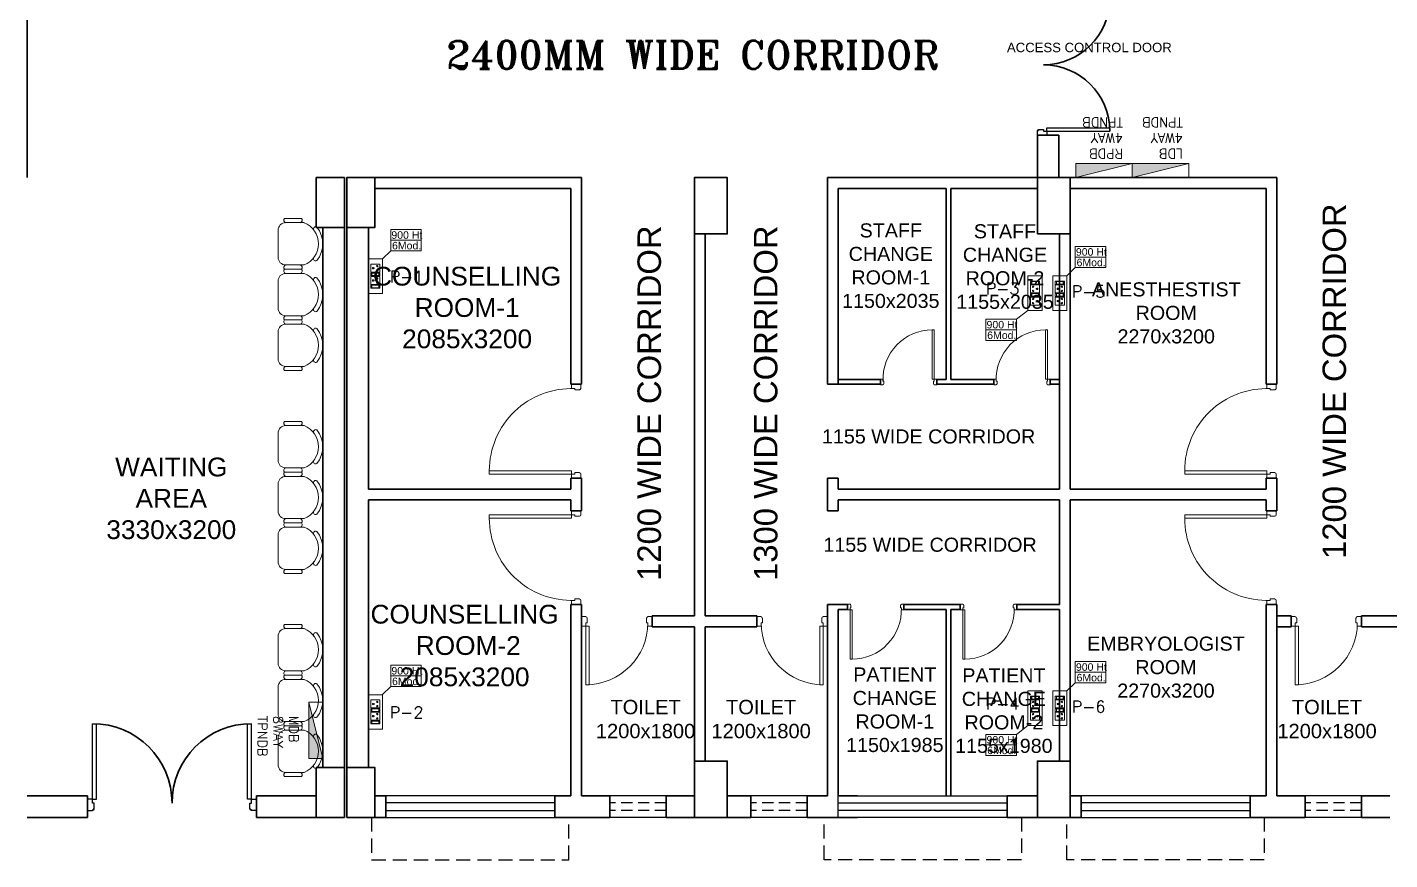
# Model space of a CAD drawing. Header units: millimetres. Extents: x 1380494 to 2061523, y -305664 to -174999.
# Drawn here: x 1629617 to 1644117, y -206533 to -197673 of the extents above; entities that cross this region are included whole.
import ezdxf
from ezdxf.enums import TextEntityAlignment as Align

# ---------------------------------------------------------------- set-up
doc = ezdxf.new("R2010")
doc.units = ezdxf.units.MM
doc.header["$LTSCALE"] = 600
doc.header["$MEASUREMENT"] = 0
for name, pattern in [('1', [0]), ('CONTINU', [0]), ('DASHED2', [0.375, 0.25, -0.125]), ('HIDDEN', [0.375, 0.25, -0.125])]:
    doc.linetypes.add(name, pattern=pattern)
doc.layers.add('CFT_LOOPING', color=7, linetype='1', lineweight=0, true_color=0xd6d600)
for name, color, linetype, lineweight in [('col', 5, 'Continuous', 35), ('DOOR', 144, 'Continuous', 13), ('ELE-2NOS OF 6-16 RAW POWER SOCKET', 1, 'Continuous', 20), ('ELE.DB', 1, 'Continuous', 20), ('furniture', 30, 'Continuous', 9), ('P-Wall', 250, 'Continuous', 35)]:
    doc.layers.add(name, color=color, linetype=linetype, lineweight=lineweight)
for name, color, linetype in [('ELE-LIGHTING TEXT', 7, 'Continuous'), ('Lines', 7, 'Continuous'), ('TEXT', 250, 'Continuous'), ('wall', 1, 'Continuous'), ('Window', 4, 'Continuous')]:
    doc.layers.add(name, color=color, linetype=linetype)
doc.styles.add('ARIAL', font='arial.ttf')
doc.styles.add('ROMANS', font='romans.shx')
doc.styles.add('ROMANT', font='romant.shx')
doc.styles.get("Standard").update_dxf_attribs({"font": 'stylu.ttf'})

# ---------------------------------------------------------------- blocks, each defined once
blk = doc.blocks.new('CH1')
for p, q in [((7.79, 8.86), (15.54, 8.86)), ((8.95, 10.63), (16.07, 10.63)), ((18.73, -5.67), (18.73, 5.67)), ((7.79, -8.86), (15.54, -8.86)), ((8.95, -10.63), (16.07, -10.63))]:
    blk.add_line(p, q)
for centre, radius, start, end in [((11.3, 0), 11.3, 141.456, 218.544), ((11.3, 0), 9.53, 111.6314, 248.3686), ((2.95, 6.24), 0.935, 339.0298, 121.3377), ((9.81, 9.9), 1.13, 139.8035, 247.8585), ((15.54, 5.67), 3.19, 0, 90), ((15.21, 9.9), 1.13, 292.1415, 40.1965), ((15.54, -5.67), 3.19, 270, 0), ((2.94, -6.24), 0.935, 238.6623, 20.9702), ((9.81, -9.9), 1.13, 112.1415, 220.1965), ((15.21, -9.9), 1.13, 319.8035, 67.8585)]:
    blk.add_arc(centre, radius, start, end)
blk = doc.blocks.new('A$C32852038')
at = {"xscale": 25.40000009536743, "yscale": 25.39999985694885, "zscale": 25.39999999999785, "rotation": 90}
blk.add_blockref('CH1', (0, -476), dxfattribs=at)
blk = doc.blocks.new('750')
at = {"layer": 'DOOR', "color": 8}
for p, q in [((-50, 705), (-47.5, 705)), ((-35, 690), (-35, 692.5)), ((-50, 45), (-47.5, 45)), ((-35, 60), (-35, 57.5)), ((50, 45), (50, 80)), ((50, 80), (675, 80)), ((50, 45), (675, 45)), ((675, 45), (675, 80))]:
    blk.add_line(p, q, dxfattribs=at)
for points in [[(15, 690), (15, 705), (50, 705), (50, 750), (-50, 750), (-50, 705)], [(-35, 690), (15, 690)], [(15, 60), (15, 45), (50, 45), (50, 0), (-50, 0), (-50, 45)], [(-35, 60), (15, 60)]]:
    blk.add_lwpolyline(points, dxfattribs=at)
for centre, radius, start, end in [((-35, 705), 12.5, 180, 270), ((15, 45), 660, 0, 90), ((-35, 45), 12.5, 90, 180)]:
    blk.add_arc(centre, radius, start, end, dxfattribs=at)
blk = doc.blocks.new('A$C19B8274B')
at = {"layer": 'DOOR'}
blk.add_line((-45, 925), (-80, 925), dxfattribs=at)
at = {"layer": 'DOOR', "color": 8}
for p, q in [((-80, 50), (-80, 925)), ((-45, 50), (-45, 925)), ((-45, 50), (-80, 50)), ((-955, -50), (-955, -47.5)), ((-940, -35), (-942.5, -35)), ((-60, -35), (-57.5, -35)), ((-45, -50), (-45, -47.5))]:
    blk.add_line(p, q, dxfattribs=at)
for points in [[(-940, 15), (-955, 15), (-955, 50), (-1000, 50), (-1000, -50), (-955, -50)], [(-940, -35), (-940, 15)], [(-60, 15), (-45, 15), (-45, 50), (0, 50), (0, -50), (-45, -50)], [(-60, -35), (-60, 15)]]:
    blk.add_lwpolyline(points, dxfattribs=at)
for centre, radius, start, end in [((-80, 50), 875, 90, 182.29244), ((-955, -35), 12.5, 270, 0), ((-45, -35), 12.5, 180, 270)]:
    blk.add_arc(centre, radius, start, end, dxfattribs=at)
blk = doc.blocks.new('W1800')
at = {"layer": 'wall', "color": 7}
for p, q in [((0, -58), (0, 173)), ((1800, 173), (1800, -58))]:
    blk.add_line(p, q, dxfattribs=at)
at = {"layer": 'Window'}
for p, q in [((0, 173), (1800, 173)), ((0, 98), (1800, 98)), ((1800, 18), (0, 18)), ((1800, -58), (0, -58))]:
    blk.add_line(p, q, dxfattribs=at)
blk = doc.blocks.new('rwgha')
at = {"color": 8, "lineweight": 25}
for p, q in [((11050, 7260), (11050, 7305)), ((11050, 7305), (11052.5, 7305)), ((11150, 7260), (11050, 7260)), ((11150, 7260), (11050, 7260)), ((11065, 7320), (11065, 7317.5)), ((11065, 7320), (11115, 7320)), ((11115, 7320), (11115, 7305)), ((11115, 7305), (11150, 7305)), ((11150, 7340), (11820, 7340)), ((11150, 7305), (11150, 7340)), ((11150, 7305), (11820, 7305)), ((11150, 7305), (11150, 7260)), ((994.5, 194), (994.5, 998)), ((1036.5, 194), (1036.5, 998)), ((2644.5, 194), (2644.5, 998)), ((2686.5, 194), (2686.5, 998)), ((940.5, 194), (940.5, 74)), ((994.5, 194), (940.5, 194)), ((940.5, 194), (940.5, 74)), ((994.5, 152), (994.5, 194)), ((994.5, 194), (1036.5, 194)), ((1012.5, 152), (994.5, 152)), ((1012.5, 92), (1012.5, 152)), ((2686.5, 194), (2644.5, 194)), ((2668.5, 152), (2686.5, 152)), ((2668.5, 92), (2668.5, 152)), ((2686.5, 152), (2686.5, 194)), ((2686.5, 194), (2740.5, 194)), ((2740.5, 194), (2740.5, 74)), ((940.5, 74), (994.5, 74)), ((994.5, 74), (994.5, 77)), ((1012.5, 92), (1009.5, 92)), ((2668.5, 92), (2671.5, 92)), ((2686.5, 74), (2686.5, 77)), ((2740.5, 74), (2686.5, 74))]:
    blk.add_line(p, q, dxfattribs=at)
at = {"color": 8}
for centre, radius, start, end in [((11115, 8715), 705, 270, 0), ((11115, 7305), 705, 0, 90), ((11065, 7305), 12.5, 90, 180), ((994.5, 152), 846, 0, 90), ((2686.5, 152), 846, 90, 180), ((994.5, 92), 15, 270, 0), ((2686.5, 92), 15, 180, 270)]:
    blk.add_arc(centre, radius, start, end, dxfattribs=at)
at = {"layer": 'col'}
for points in [[(3375, 6280), (3675, 6280), (3675, 6810), (3375, 6810)], [(3700, 6280), (4000, 6280), (4000, 6810), (3700, 6810)], [(7400, 6210), (7750, 6210), (7750, 6810), (7400, 6810)], [(11050, 6210), (11400, 6210), (11400, 6810), (11050, 6810)], [(7400, 0), (7750, 0), (7750, 600), (7400, 600)], [(11050, 0), (11400, 0), (11400, 600), (11050, 600)], [(3375, 0), (3675, 0), (3675, 530), (3375, 530)], [(3700, 0), (4000, 0), (4000, 530), (3700, 530)]]:
    blk.add_lwpolyline(points, close=True, dxfattribs=at)
at = {"layer": 'Lines', "linetype": 'HIDDEN'}
for points in [[(3965, 0), (3965, -450), (6065, -450), (6065, 0)], [(10880, 0), (10880, -450), (8780, -450), (8780, 0)], [(13465, 0), (13465, -450), (11365, -450), (11365, 0)]]:
    blk.add_lwpolyline(points, dxfattribs=at)
at = {"layer": 'P-Wall', "color": 8, "linetype": 'Continuous'}
for p, q in [((300, 15490), (300, 6810)), ((4000, 6810), (6200, 6810)), ((4000, 6695), (6085, 6695)), ((6200, 6695), (6200, 6810)), ((11050, 6810), (8815, 6810)), ((10080, 6695), (8930, 6695)), ((11050, 6695), (10130, 6695)), ((11400, 6810), (13600, 6810)), ((11400, 6695), (13485, 6695)), ((3445, 530), (3445, 6280)), ((3675, 530), (3675, 6280)), ((3700, 6280), (3700, 530)), ((3930, 6280), (3930, 3495)), ((3700, 6210), (3700, 600)), ((3930, 6210), (3930, 3495)), ((11285, 6210), (11285, 3495)), ((11400, 6210), (11400, 3495)), ((6085, 4610), (6200, 4610)), ((8930, 4610), (8815, 4610)), ((13485, 4610), (13600, 4610)), ((3930, 3495), (6085, 3495)), ((6085, 3610), (6200, 3610)), ((8930, 3610), (8815, 3610)), ((11285, 3495), (8930, 3495)), ((11400, 3495), (13485, 3495)), ((13485, 3610), (13600, 3610)), ((3930, 3380), (3930, 530)), ((3930, 3380), (3930, 600)), ((3930, 3380), (6085, 3380)), ((11285, 3380), (8930, 3380)), ((11285, 3380), (11285, 2265)), ((11400, 3380), (11400, 600)), ((11400, 3380), (13485, 3380)), ((6085, 3265), (6200, 3265)), ((8930, 3265), (8815, 3265)), ((13485, 3265), (13600, 3265)), ((6085, 2265), (6200, 2265)), ((8930, 2265), (8815, 2265)), ((11285, 2215), (11285, 600)), ((13485, 2265), (13600, 2265)), ((6500, 230), (6500, 0)), ((7100, 230), (7100, 0)), ((8000, 230), (8000, 0)), ((8600, 230), (8600, 0)), ((13900, 230), (13900, 0)), ((14500, 230), (14500, 0))]:
    blk.add_line(p, q, dxfattribs=at)
at = {"layer": 'P-Wall'}
for p, q in [((11050, 6810), (11050, 7260)), ((11050, 7260), (11280, 7260)), ((11280, 7260), (11280, 6810)), ((10080, 6695), (10080, 4660)), ((10130, 6695), (10130, 4660)), ((8930, 4660), (9380, 4660)), ((9380, 4610), (9380, 4660)), ((9953, 4660), (9953, 4660)), ((9980, 4660), (9980, 4610)), ((9980, 4660), (10080, 4660)), ((10130, 4660), (10585, 4660)), ((10585, 4660), (10585, 4610)), ((11158, 4660), (11158, 4660)), ((11185, 4660), (11185, 4610)), ((11185, 4660), (11285, 4660)), ((8930, 4610), (9380, 4610)), ((9980, 4610), (10585, 4610)), ((11185, 4610), (11285, 4610)), ((8930, 2265), (9030, 2265)), ((8930, 2215), (9030, 2215)), ((9030, 2265), (9030, 2215)), ((9630, 2265), (10230, 2265)), ((9630, 2265), (9630, 2215)), ((9630, 2215), (10080, 2215)), ((10080, 230), (10080, 2215)), ((10130, 230), (10130, 2215)), ((10130, 2215), (10230, 2215)), ((10230, 2215), (10230, 2265)), ((10830, 2265), (11285, 2265)), ((10830, 2215), (10830, 2265)), ((10830, 2215), (11285, 2215))]:
    blk.add_line(p, q, dxfattribs=at)
at = {"layer": 'P-Wall', "color": 8}
for p, q in [((6085, 4610), (6085, 6695)), ((6200, 6695), (6200, 4610)), ((8815, 6810), (8815, 4610)), ((8930, 4610), (8930, 6695)), ((13485, 4610), (13485, 6695)), ((13600, 6810), (13600, 4610)), ((7400, 2145), (7400, 6280)), ((7515, 2145), (7515, 6210)), ((6085, 3495), (6085, 3610)), ((6200, 3265), (6200, 3610)), ((8815, 3265), (8815, 3610)), ((8930, 3495), (8930, 3610)), ((13485, 3495), (13485, 3610)), ((13600, 3265), (13600, 3610)), ((6085, 3265), (6085, 3380)), ((8930, 3265), (8930, 3380)), ((13485, 3265), (13485, 3380)), ((6085, 230), (6085, 2265)), ((6200, 230), (6200, 2265)), ((8815, 230), (8815, 2265)), ((8930, 230), (8930, 2215)), ((13485, 230), (13485, 2265)), ((13600, 230), (13600, 2265)), ((6950, 2030), (6950, 2145)), ((6950, 2145), (7400, 2145)), ((6950, 2030), (7400, 2030)), ((7400, 600), (7400, 2030)), ((7515, 2145), (7585, 2145)), ((8065, 2145), (7515, 2145)), ((7515, 2030), (7585, 2030)), ((7515, 600), (7515, 2030)), ((8065, 2030), (7515, 2030)), ((8065, 2030), (8065, 2145)), ((13600, 2145), (13750, 2145)), ((13600, 2030), (13750, 2030)), ((13750, 2030), (13750, 2145)), ((14500, 2030), (14500, 2145)), ((14500, 2145), (14985, 2145)), ((14500, 2030), (14985, 2030)), ((4000, 230), (4115, 230)), ((4115, 230), (4000, 230)), ((4115, 230), (4115, 0)), ((5915, 230), (6085, 230)), ((5915, 230), (5915, 0)), ((6200, 230), (6500, 230)), ((7100, 230), (7400, 230)), ((8000, 230), (7750, 230)), ((8815, 230), (8600, 230)), ((9135, 230), (8930, 230)), ((10730, 230), (11050, 230)), ((10730, 230), (10730, 0)), ((11515, 230), (11400, 230)), ((11515, 230), (11515, 0)), ((13315, 230), (13485, 230)), ((13315, 230), (13315, 0)), ((13600, 230), (13900, 230)), ((14500, 230), (14800, 230)), ((4000, 0), (4115, 0)), ((4115, 0), (4000, 0)), ((5915, 0), (6500, 0)), ((7100, 0), (7400, 0)), ((8000, 0), (7750, 0)), ((9135, 0), (8600, 0)), ((10730, 0), (11050, 0)), ((11515, 0), (11400, 0)), ((13315, 0), (13900, 0)), ((14500, 0), (14800, 0))]:
    blk.add_line(p, q, dxfattribs=at)
at = {"layer": 'P-Wall', "linetype": 'Continuous'}
for p, q in [((940.5, 230), (300, 230)), ((940.5, 230), (940.5, 0)), ((3375, 230), (2740.5, 230)), ((2740.5, 230), (2740.5, 0)), ((940.5, 0), (300, 0)), ((3375, 0), (2740.5, 0))]:
    blk.add_line(p, q, dxfattribs=at)
at = {"layer": 'Window', "ltscale": 750}
for p, q in [((7100, 230), (6500, 230)), ((8600, 230), (8000, 230)), ((14500, 230), (13900, 230)), ((7100, 0), (6500, 0)), ((8600, 0), (8000, 0)), ((14500, 0), (13900, 0))]:
    blk.add_line(p, q, dxfattribs=at)
at = {"layer": 'Window', "linetype": 'HIDDEN', "ltscale": 0.8}
for p, q in [((7100, 155), (6500, 155)), ((8600, 155), (8000, 155)), ((14500, 155), (13900, 155)), ((7100, 75), (6500, 75)), ((8600, 75), (8000, 75)), ((14500, 75), (13900, 75))]:
    blk.add_line(p, q, dxfattribs=at)
at = {"layer": 'DOOR', "linetype": 'Continuous', "xscale": 0.6, "yscale": 0.6, "zscale": 0.6}
for p in [(9980, 4635), (11185, 4635)]:
    blk.add_blockref('A$C19B8274B', p, dxfattribs=at)
at = {"layer": 'DOOR', "linetype": 'Continuous', "xscale": -1, "rotation": 89.9999999999999}
for p in [(6142.5, 3610), (13542.5, 3610)]:
    blk.add_blockref('A$C19B8274B', p, dxfattribs=at)
at = {"layer": 'DOOR', "linetype": 'Continuous', "rotation": 90}
for p in [(6142.5, 3265), (13542.5, 3265)]:
    blk.add_blockref('A$C19B8274B', p, dxfattribs=at)
at = {"layer": 'DOOR', "linetype": 'Continuous', "xscale": 0.6, "yscale": 0.6, "zscale": 0.6, "rotation": 180.0000000000001}
for p in [(9030, 2240), (10230, 2240)]:
    blk.add_blockref('A$C19B8274B', p, dxfattribs=at)
at = {"layer": 'DOOR', "rotation": 270}
for p in [(6200, 2087.5), (13750, 2087.5)]:
    blk.add_blockref('750', p, dxfattribs=at)
at = {"layer": 'DOOR', "xscale": -1, "rotation": 89.9999999999999}
blk.add_blockref('750', (8815, 2087.5), dxfattribs=at)
at = {"layer": 'DOOR', "color": 7, "xscale": -1}
for p in [(5915, 57.5), (13315, 57.5)]:
    blk.add_blockref('W1800', p, dxfattribs=at)
at = {"layer": 'DOOR', "color": 7}
blk.add_blockref('W1800', (8930, 57.5), dxfattribs=at)
at = {"layer": 'furniture', "rotation": 90}
for p in [(2969.3, 6105), (2969.3, 5565), (2969.3, 5025), (2969.3, 3945), (2969.3, 3405), (2969.3, 2865), (2969.3, 1785), (2969.3, 1245), (2969.3, 705)]:
    blk.add_blockref('A$C32852038', p, dxfattribs=at)
at = {"layer": 'TEXT', "color": 8, "style": 'ROMANT'}
blk.add_text('2400MM WIDE CORRIDOR', height=300, dxfattribs=at).set_placement((7381, 7876.2), align=Align.BOTTOM_CENTER)
at = {"layer": 'TEXT', "color": 8, "style": 'ARIAL'}
for s, p in [('1200 WIDE CORRIDOR', (14409.8, 4642.6)), ('1200 WIDE CORRIDOR', (7119, 4408.6)), ('1300 WIDE CORRIDOR', (8358.5, 4408.6))]:
    blk.add_text(s, height=250, rotation=90, dxfattribs=at).set_placement(p, align=Align.BOTTOM_CENTER)
at = {"layer": 'TEXT', "color": 253, "insert": (10726.2, 8244.4), "char_height": 100, "attachment_point": 1, "style": 'ARIAL'}
blk.add_mtext_dynamic_manual_height_columns('ACCESS CONTROL DOOR', width=1896.428, gutter_width=1375, heights=[103.5], dxfattribs=at)
at = {"layer": 'TEXT', "color": 8, "attachment_point": 5, "style": 'ARIAL'}
for s, insert, char_height, width in [('\\PSTAFF CHANGE ROOM-1 1150x2035', (9490, 5996.6), 150, 808.807), ('\\PSTAFF CHANGE ROOM-2 1155x2035', (10705.1, 5987.3), 150, 808.807), ('COUNSELLING ROOM-1 2085x3200', (4981.2, 5425.6), 200, 1382.81), ('\\PANESTHESTIST ROOM 2270x3200', (12421.4, 5494), 150, 1728.132), ('1155 WIDE CORRIDOR', (9892.8, 4053.8), 150, 4316.114), ('WAITING AREA 3330x3200', (1832.9, 3394.9), 200, 1382.81), ('1155 WIDE CORRIDOR', (9907.9, 2901.6), 150, 4316.114), ('COUNSELLING  ROOM-2 2085x3200', (4954.6, 1828.5), 200, 1382.81), ('EMBRYOLOGIST ROOM \\P2270x3200', (12418.3, 1598.9), 150, 2041.137), ('\\PPATIENT CHANGE ROOM-1 1150x1985', (9532.8, 1270.5), 150, 808.807), ('\\PPATIENT CHANGE ROOM-2 1155x1980', (10693.6, 1261.2), 150, 808.807), ('TOILET\\P1200x1800', (6880.1, 1046.4), 153, 1626.956), ('TOILET\\P1200x1800', (8110.1, 1046.4), 153, 1626.956), ('TOILET\\P1200x1800', (14132.6, 1046.4), 153, 1626.956)]:
    blk.add_mtext(s, dxfattribs=dict(at, insert=insert, char_height=char_height, width=width))
blk = doc.blocks.new('FREAWFRED')
at = {"layer": 'ELE.DB'}
h = blk.add_hatch(color=1, dxfattribs=at)
h.dxf.hatch_style = 1
h.paths.add_polyline_path([(150, 0), (150, 600), (0, 600)])
blk.add_line((0, 600), (150, 0), dxfattribs=at)
blk.add_lwpolyline([(0, 0), (0, 600), (150, 600), (150, 0)], close=True, dxfattribs=at)
blk = doc.blocks.new('RTUH 6U')
at = {"layer": 'ELE-2NOS OF 6-16 RAW POWER SOCKET', "color": 30, "ltscale": 300}
for p, q in [((-312, -26), (-227, -26)), ((-312, -124), (-312, -26)), ((-227, -124), (-312, -124)), ((-227, -26), (-227, -124)), ((-187, -26), (-221, -26)), ((-221, -26), (-221, -124)), ((-187, -124), (-221, -124)), ((-221, -124), (-187, -124)), ((-190, -37), (-218, -37)), ((-218, -37), (-218, -113)), ((-190, -40), (-218, -40)), ((-218, -113), (-190, -113)), ((-190, -113), (-190, -37)), ((-187, -124), (-187, -26)), ((-187, -124), (-187, -26)), ((-181, -124), (-181, -26)), ((-181, -26), (-96, -26)), ((-96, -124), (-181, -124)), ((-96, -26), (-96, -124)), ((-57, -26), (-91, -26)), ((-91, -26), (-91, -124)), ((-57, -124), (-91, -124)), ((-91, -124), (-57, -124)), ((-60, -37), (-88, -37)), ((-88, -37), (-88, -113)), ((-60, -40), (-88, -40)), ((-88, -113), (-60, -113)), ((-60, -113), (-60, -37)), ((-57, -124), (-57, -26)), ((-57, -124), (-57, -26))]:
    blk.add_line(p, q, dxfattribs=at)
blk.add_lwpolyline([(0, 0), (-368, 0), (-368, -150), (0, -150)], close=True, dxfattribs=at)
for centre, radius, start, end in [((-293, -56), 5.7, 87.49, 354.7311), ((-289, -52), 4.6, 284.9049, 157.3162), ((-269, -99), 6.62, 127.1584, 52.8416), ((-269, -92), 4.22, 341.4031, 198.5969), ((-249, -52), 4.6, 22.6838, 255.0951), ((-245, -56), 5.7, 185.2689, 92.51), ((-163, -56), 5.7, 87.49, 354.7311), ((-159, -52), 4.6, 284.9049, 157.3162), ((-139, -99), 6.62, 127.1584, 52.8416), ((-139, -92), 4.22, 341.4031, 198.5969), ((-119, -52), 4.6, 22.6838, 255.0951), ((-115, -56), 5.7, 185.2689, 92.51)]:
    blk.add_arc(centre, radius, start, end, dxfattribs=at)

msp = doc.modelspace()

# ---------------------------------------------------------------- linework, layer by layer
at = {"layer": 'CFT_LOOPING', "color": 7, "linetype": 'DASHED2', "ltscale": 5}
for p, q in [((1633484.7957, -200051.1597), (1633397.1858, -200138.3485)), ((1640769.7957, -200231.0842), (1640682.1858, -200318.273)), ((1640267.1858, -200686.7512), (1640143.6365, -200780.311)), ((1633484.7957, -204688.7613), (1633397.1858, -204775.9501)), ((1640769.7957, -204649.1456), (1640682.1858, -204736.3344)), ((1640267.1858, -205104.8127), (1640143.6365, -205198.3724))]:
    msp.add_line(p, q, dxfattribs=at)
for points in [[(1633484.7957, -199826.1597), (1633809.6158, -199826.1597), (1633809.6158, -199938.6597), (1633484.7957, -199938.6597)], [(1633484.7957, -199938.6597), (1633809.6158, -199938.6597), (1633809.6158, -200051.1597), (1633484.7957, -200051.1597)], [(1640769.7957, -200006.0842), (1641094.6158, -200006.0842), (1641094.6158, -200118.5842), (1640769.7957, -200118.5842)], [(1640769.7957, -200118.5842), (1641094.6158, -200118.5842), (1641094.6158, -200231.0842), (1640769.7957, -200231.0842)], [(1639818.8165, -200780.311), (1640143.6365, -200780.311), (1640143.6365, -200892.811), (1639818.8165, -200892.811)], [(1639818.8165, -200892.811), (1640143.6365, -200892.811), (1640143.6365, -201005.311), (1639818.8165, -201005.311)], [(1640769.7957, -204424.1456), (1641094.6158, -204424.1456), (1641094.6158, -204536.6456), (1640769.7957, -204536.6456)], [(1633484.7957, -204463.7613), (1633809.6158, -204463.7613), (1633809.6158, -204576.2613), (1633484.7957, -204576.2613)], [(1633484.7957, -204576.2613), (1633809.6158, -204576.2613), (1633809.6158, -204688.7613), (1633484.7957, -204688.7613)], [(1640769.7957, -204536.6456), (1641094.6158, -204536.6456), (1641094.6158, -204649.1456), (1640769.7957, -204649.1456)], [(1639818.8165, -205198.3724), (1640143.6365, -205198.3724), (1640143.6365, -205310.8724), (1639818.8165, -205310.8724)], [(1639818.8165, -205310.8724), (1640143.6365, -205310.8724), (1640143.6365, -205423.3724), (1639818.8165, -205423.3724)]]:
    msp.add_lwpolyline(points, close=True, dxfattribs=at)

# ---------------------------------------------------------------- block references
at = {"layer": 'ELE-2NOS OF 6-16 RAW POWER SOCKET', "color": 3, "linetype": 'ByBlock'}
for p, rotation in [((1633397.1857, -200506.8268), 269.9999999999999), ((1640267.1858, -200318.2729), 89.99999999999993), ((1640267.1858, -204736.3344), 89.99999999999993), ((1633397.1857, -205144.4284), 269.9999999999999)]:
    msp.add_blockref('RTUH 6U', p, dxfattribs=dict(at, rotation=rotation))
at = {"layer": 'ELE-2NOS OF 6-16 RAW POWER SOCKET', "color": 3, "linetype": 'ByBlock', "xscale": -1, "rotation": 270.0000000000001}
for p in [(1640682.1857, -200318.2729), (1640682.1857, -204736.3344)]:
    msp.add_blockref('RTUH 6U', p, dxfattribs=at)
at = {"layer": 'ELE.DB', "linetype": 'ByBlock'}
for p, rotation in [((1641377.5784, -199272.8395), 89.99999999999991), ((1641977.5784, -199272.8395), 89.99999999999991), ((1632762.1858, -204854.8862), 180)]:
    msp.add_blockref('FREAWFRED', p, dxfattribs=dict(at, rotation=rotation))
at = {"layer": 'P-Wall'}
msp.add_blockref('rwgha', (1629317.1858, -206082.8395), dxfattribs=at)

# ---------------------------------------------------------------- texts
at = {"layer": 'ELE-LIGHTING TEXT', "char_height": 100, "attachment_point": 1}
for s, insert, width, rotation in [('{\\Fromans.shx|c228;RPDB 4WAY TPNDB\\P}', (1641278.8081, -199068.5062), 671.872037, 180), ('{\\Fromans.shx|c228;LDB 4WAY TPNDB}', (1641915.5846, -199068.5062), 671.872037, 180), ('{\\Fromans.shx|c228;MDB 8WAY TPNDB\\P}', (1632503.4803, -205001.2275), 589.505486, 270)]:
    msp.add_mtext(s, dxfattribs=dict(at, insert=insert, width=width, rotation=rotation))
at = {"layer": 'ELE-LIGHTING TEXT', "color": 200, "linetype": 'CONTINU', "char_height": 125, "width": 349.837865, "attachment_point": 1, "style": 'ROMANS'}
for s, insert in [('{\\C256;P-1\\P}', (1633474.2549, -200265.1995)), ('{\\C256;P-3\\P}', (1639817.1858, -200392.2709)), ('{\\C256;P-5\\P}', (1640732.5912, -200423.1156)), ('{\\C256;P-4\\P}', (1639817.1858, -204810.3323)), ('{\\C256;P-6\\P}', (1640732.5912, -204841.177)), ('{\\C256;P-2\\P}', (1633474.2549, -204902.801))]:
    msp.add_mtext(s, dxfattribs=dict(at, insert=insert))
at = {"layer": 'TEXT', "color": 7, "char_height": 80, "attachment_point": 1}
for s, insert, width in [('\\A1;{\\fArial|b0|i0|c0|p34;900 Ht\\P}', (1633492.2376, -199844.2379), 8957.987203), ('\\A1;{\\fArial|b0|i0|c0|p34;6Mod.\\P}', (1633499.2564, -199956.7379), 352.574826), ('\\A1;{\\fArial|b0|i0|c0|p34;900 Ht\\P}', (1640777.2376, -200024.1624), 8957.987203), ('\\A1;{\\fArial|b0|i0|c0|p34;6Mod.\\P}', (1640784.2564, -200136.6624), 352.574826), ('\\A1;{\\fArial|b0|i0|c0|p34;900 Ht\\P}', (1639826.2583, -200798.3892), 8957.987203), ('\\A1;{\\fArial|b0|i0|c0|p34;6Mod.\\P}', (1639833.2771, -200910.8892), 352.574826), ('\\A1;{\\fArial|b0|i0|c0|p34;900 Ht\\P}', (1640777.2376, -204442.2238), 8957.987203), ('\\A1;{\\fArial|b0|i0|c0|p34;900 Ht\\P}', (1633492.2376, -204481.8395), 8957.987203), ('\\A1;{\\fArial|b0|i0|c0|p34;6Mod.\\P}', (1633499.2564, -204594.3395), 352.574826), ('\\A1;{\\fArial|b0|i0|c0|p34;6Mod.\\P}', (1640784.2564, -204554.7238), 352.574826), ('\\A1;{\\fArial|b0|i0|c0|p34;900 Ht\\P}', (1639826.2583, -205216.4506), 8957.987203), ('\\A1;{\\fArial|b0|i0|c0|p34;6Mod.\\P}', (1639833.2771, -205328.9506), 352.574826)]:
    msp.add_mtext(s, dxfattribs=dict(at, insert=insert, width=width))

doc.saveas('drawing.dxf')
